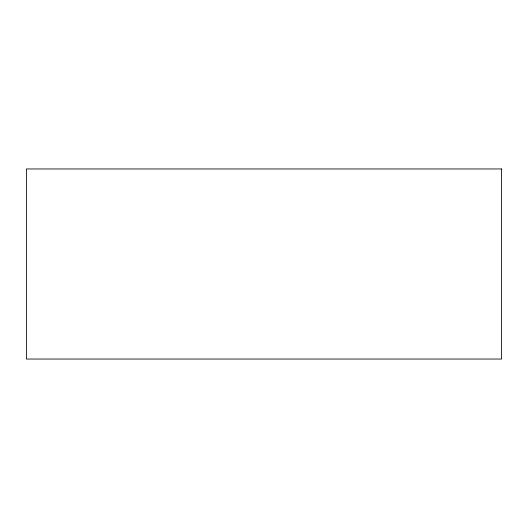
<?xml version="1.0" encoding="UTF-8"?>
<svg xmlns="http://www.w3.org/2000/svg" width="528" height="528" viewBox="0 0 528 528"><rect width="100%" height="100%" fill="white"/><g stroke="black" fill="none" stroke-linecap="round" stroke-linejoin="round"><path stroke-width="0.79" d="M501.6 168.96L26.4 168.96L26.4 359.04L501.6 359.04L501.6 168.96"/></g></svg>
